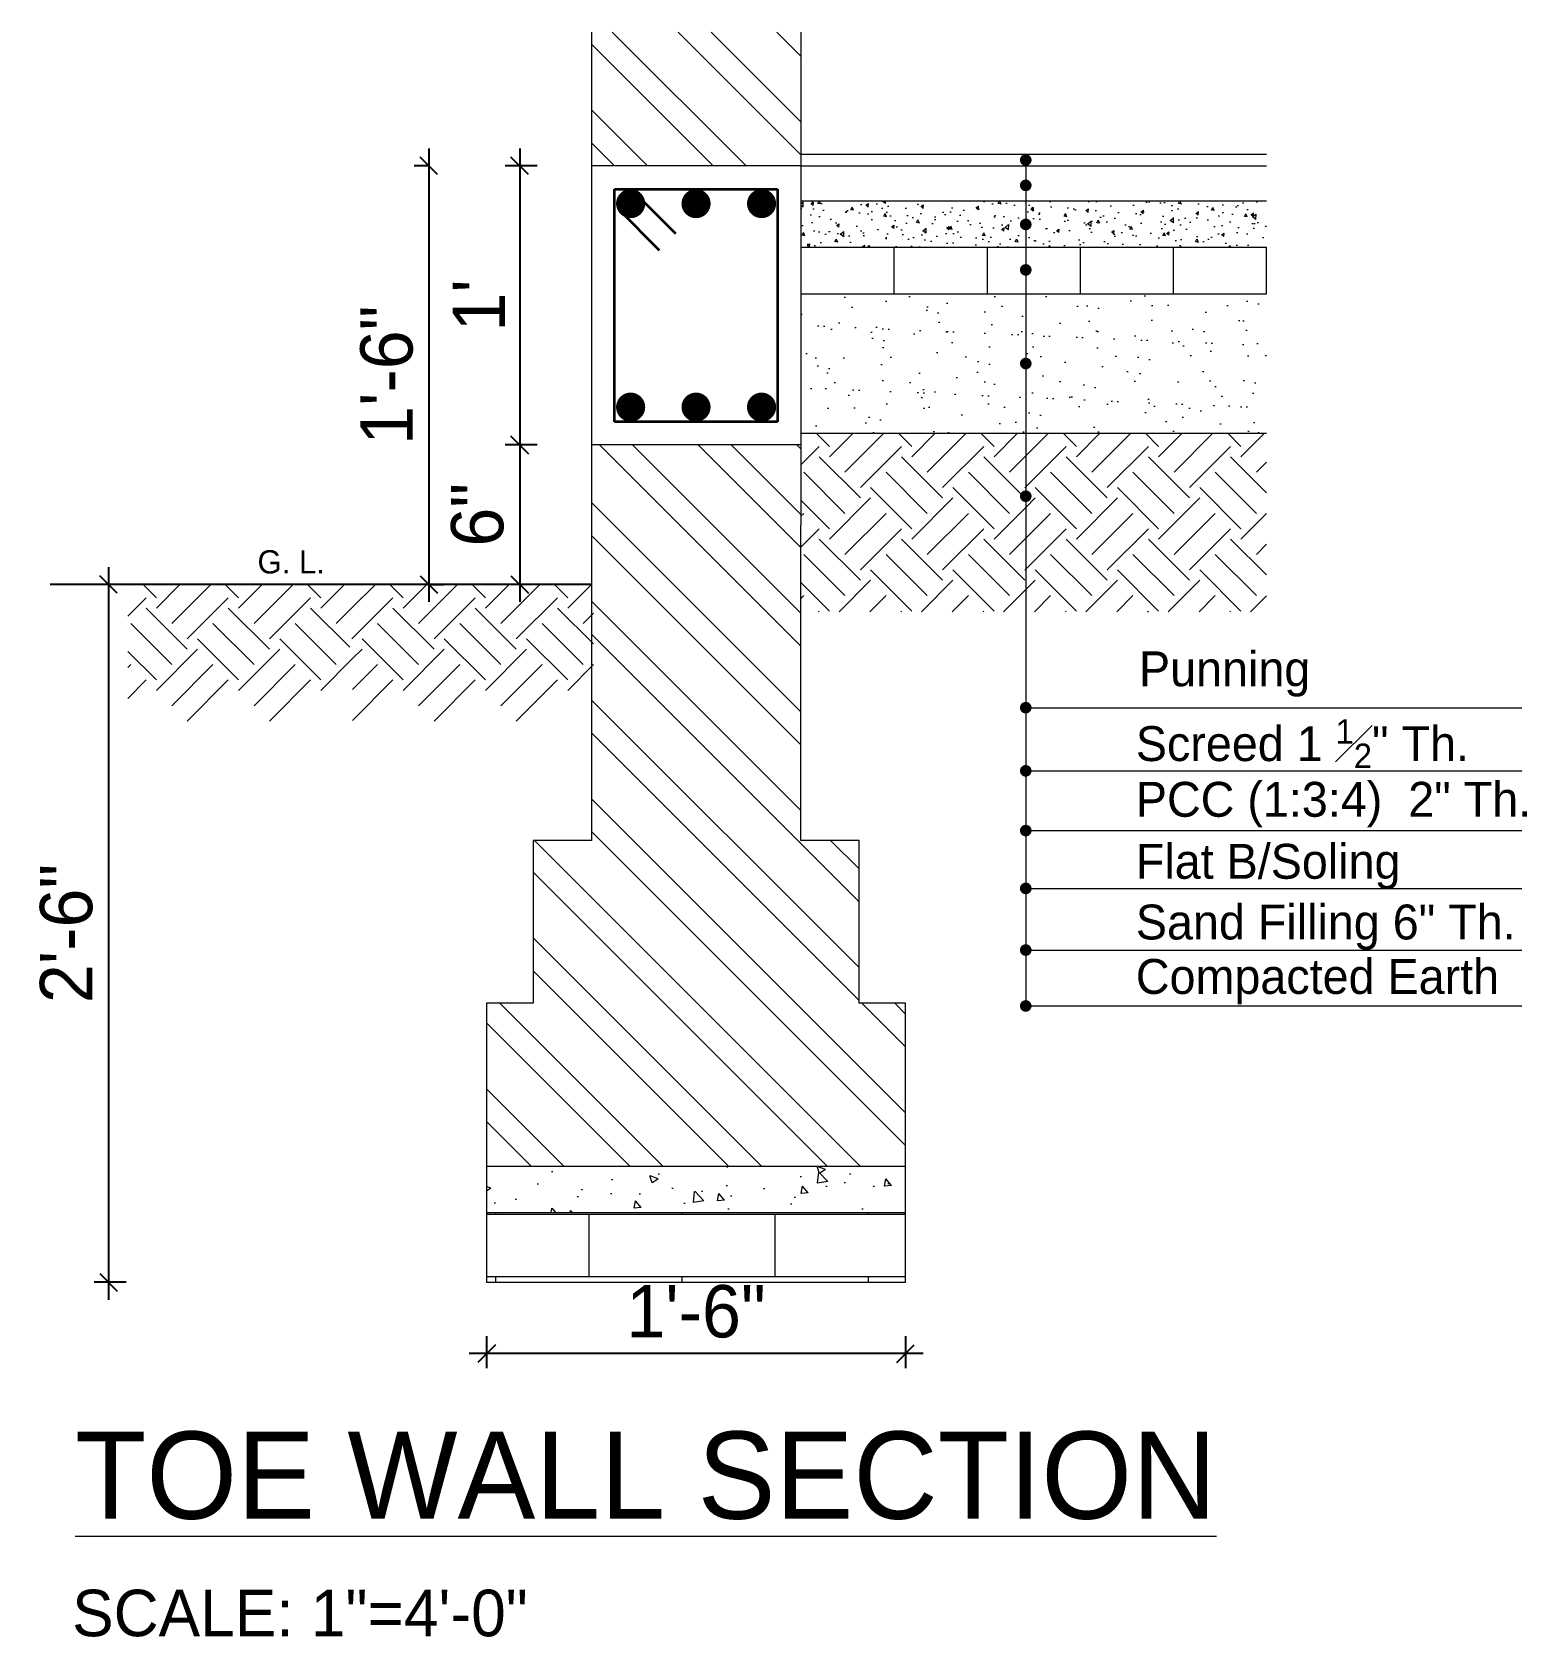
# Model space of a CAD drawing. Header units: inches. Extents: x 28835 to 36795, y -18828 to -9750.
# Drawn here: x 34174.6 to 34303.1, y -10755.7 to -10617.7 of the extents above; entities that cross this region are included whole.
import ezdxf

# ---------------------------------------------------------------- set-up
doc = ezdxf.new("R2010")
doc.units = ezdxf.units.IN
doc.header["$LTSCALE"] = 12
doc.header["$MEASUREMENT"] = 0
for name, color, linetype, lineweight in [('dim', 85, 'Continuous', 9), ('DIMENSION', 6, 'Continuous', 9), ('HATCH', 11, 'Continuous', 9), ('s basic', 62, 'Continuous', 18), ('Struc_Reinforcement', 10, 'Continuous', 35), ('Struc_Surface line', 7, 'Continuous', 20), ('Text', 7, 'Continuous', 5), ('TEXT1', 5, 'Continuous', 9)]:
    doc.layers.add(name, color=color, linetype=linetype, lineweight=lineweight)
doc.styles.add('KBS', font='GOTHIC.TTF')
doc.dimstyles.new('scale4', dxfattribs={"dimscale": 0.5, "dimtxt": 9, "dimasz": 3, "dimexe": 2.5, "dimexo": 3, "dimgap": 2.5, "dimtad": 1, "dimdec": 0, "dimzin": 0, "dimdsep": 46, "dimlunit": 4, "dimtxsty": 'KBS', "dimblk": 'OBLIQUE', "dimcen": 0.09, "dimdle": 3, "dimclrt": 256, "dimadec": 0, "dimazin": 0, "dimtfac": 1, "dimtdec": 0, "dimtix": 1, "dimtmove": 0, "dimatfit": 3, "dimldrblk": 'OBLIQUE', "dimfxl": 3, "dimfxlon": 1, "dimtolj": 1, "dimtzin": 0, "dimarcsym": 0})
pattern_1 = [(135, (37806.9684, -16168.784), (-4e-16, 7.071068), [5, -5]), (135, (37808.294, -16167.458), (-4e-16, 7.071068), [5, -5]), (135, (37809.62, -16166.132), (-4e-16, 7.071068), [5, -5]), (45, (37809.62, -16165.2483), (7.071068, 9e-16), [5, -5]), (45, (37808.294, -16163.9224), (7.071068, 9e-16), [5, -5]), (45, (37806.9684, -16162.5966), (7.071068, 9e-16), [5, -5])]

# ---------------------------------------------------------------- blocks, each defined once
blk = doc.blocks.new('_Oblique')
at = {"color": 0, "linetype": 'ByBlock', "lineweight": -2}
blk.add_line((-0.5, -0.5), (0.5, 0.5), dxfattribs=at)
blk = doc.blocks.new('*D476')
at = {"layer": 'Defpoints', "color": 0, "ltscale": 1.5, "transparency": 16777216}
for p in [(34222.69, -10653.21), (34216.53, -10665.21), (34222.69, -10665.21)]:
    blk.add_point(p, dxfattribs=at)
at = {"layer": 'dim', "color": 0, "lineweight": -2, "ltscale": 1.5, "transparency": 16777216}
for p, q in [((34216.53, -10651.71), (34216.53, -10666.71)), ((34218.03, -10653.21), (34215.28, -10653.21)), ((34218.03, -10665.21), (34215.28, -10665.21))]:
    blk.add_line(p, q, dxfattribs=at)
at = {"layer": 'dim', "color": 0, "lineweight": -2, "ltscale": 1.5, "transparency": 16777216, "xscale": 1.5, "yscale": 1.5, "zscale": 1.5}
for p, rotation in [((34216.53, -10653.21), 90), ((34216.53, -10665.21), 270)]:
    blk.add_blockref('_Oblique', p, dxfattribs=dict(at, rotation=rotation))
at = {"layer": 'dim', "ltscale": 1.5, "transparency": 16777216, "insert": (34212.91, -10659.21), "char_height": 4.5, "attachment_point": 5, "rotation": 90, "style": 'KBS'}
blk.add_mtext('\\A1;6"', dxfattribs=at)
blk = doc.blocks.new('*D477')
at = {"layer": 'Defpoints', "color": 0, "ltscale": 1.5, "transparency": 16777216}
for p in [(34222.69, -10629.21), (34216.53, -10653.21), (34222.69, -10653.21)]:
    blk.add_point(p, dxfattribs=at)
at = {"layer": 'dim', "color": 0, "lineweight": -2, "ltscale": 1.5, "transparency": 16777216}
for p, q in [((34216.53, -10627.71), (34216.53, -10654.71)), ((34218.03, -10629.21), (34215.28, -10629.21)), ((34218.03, -10653.21), (34215.28, -10653.21))]:
    blk.add_line(p, q, dxfattribs=at)
at = {"layer": 'dim', "color": 0, "lineweight": -2, "ltscale": 1.5, "transparency": 16777216, "xscale": 1.5, "yscale": 1.5, "zscale": 1.5}
for p, rotation in [((34216.53, -10629.21), 90), ((34216.53, -10653.21), 270)]:
    blk.add_blockref('_Oblique', p, dxfattribs=dict(at, rotation=rotation))
at = {"layer": 'dim', "ltscale": 1.5, "transparency": 16777216, "insert": (34213.03, -10641.21), "char_height": 4.5, "attachment_point": 5, "rotation": 90, "style": 'KBS'}
blk.add_mtext("\\A1;1'", dxfattribs=at)
blk = doc.blocks.new('*D463')
at = {"layer": 'Defpoints', "color": 0, "ltscale": 1.5, "transparency": 16777216}
for p in [(34222.69, -10665.21), (34181.2, -10725.21), (34213.69, -10725.21)]:
    blk.add_point(p, dxfattribs=at)
at = {"layer": 'dim', "color": 0, "lineweight": -2, "ltscale": 1.5, "transparency": 16777216}
for p, q in [((34181.2, -10663.71), (34181.2, -10726.71)), ((34182.7, -10665.21), (34179.95, -10665.21)), ((34182.7, -10725.21), (34179.95, -10725.21))]:
    blk.add_line(p, q, dxfattribs=at)
at = {"layer": 'dim', "color": 0, "lineweight": -2, "ltscale": 1.5, "transparency": 16777216, "xscale": 1.5, "yscale": 1.5, "zscale": 1.5}
for p, rotation in [((34181.2, -10665.21), 90), ((34181.2, -10725.21), 270)]:
    blk.add_blockref('_Oblique', p, dxfattribs=dict(at, rotation=rotation))
at = {"layer": 'dim', "ltscale": 1.5, "transparency": 16777216, "insert": (34177.58, -10695.21), "char_height": 4.5, "attachment_point": 5, "rotation": 90, "style": 'KBS'}
blk.add_mtext('\\A1;2\'-6"', dxfattribs=at)
blk = doc.blocks.new('*D464')
at = {"layer": 'Defpoints', "color": 0, "ltscale": 1.5, "transparency": 16777216}
for p in [(34208.72, -10629.21), (34207.99, -10665.21), (34208.72, -10665.21)]:
    blk.add_point(p, dxfattribs=at)
at = {"layer": 'dim', "color": 0, "lineweight": -2, "ltscale": 1.5, "transparency": 16777216}
for p, q in [((34208.72, -10627.71), (34208.72, -10666.71)), ((34208.72, -10629.21), (34207.47, -10629.21)), ((34208.72, -10665.21), (34209.97, -10665.21))]:
    blk.add_line(p, q, dxfattribs=at)
at = {"layer": 'dim', "color": 0, "lineweight": -2, "ltscale": 1.5, "transparency": 16777216, "xscale": 1.5, "yscale": 1.5, "zscale": 1.5}
for p, rotation in [((34208.72, -10629.21), 90), ((34208.72, -10665.21), 270)]:
    blk.add_blockref('_Oblique', p, dxfattribs=dict(at, rotation=rotation))
at = {"layer": 'dim', "ltscale": 1.5, "transparency": 16777216, "insert": (34205.11, -10647.21), "char_height": 4.5, "attachment_point": 5, "rotation": 90, "style": 'KBS'}
blk.add_mtext('\\A1;1\'-6"', dxfattribs=at)
blk = doc.blocks.new('*D465')
at = {"layer": 'Defpoints', "color": 0, "ltscale": 1.5, "transparency": 16777216}
for p in [(34213.69, -10725.21), (34249.69, -10725.21), (34213.69, -10731.34)]:
    blk.add_point(p, dxfattribs=at)
at = {"layer": 'dim', "color": 0, "lineweight": -2, "ltscale": 1.5, "transparency": 16777216}
for p, q in [((34213.69, -10729.84), (34213.69, -10732.59)), ((34249.69, -10729.84), (34249.69, -10732.59)), ((34251.19, -10731.34), (34212.19, -10731.34))]:
    blk.add_line(p, q, dxfattribs=at)
at = {"layer": 'dim', "color": 0, "lineweight": -2, "ltscale": 1.5, "transparency": 16777216, "xscale": 1.5, "yscale": 1.5, "zscale": 1.5, "rotation": 180}
blk.add_blockref('_Oblique', (34213.69, -10731.34), dxfattribs=at)
at = {"layer": 'dim', "color": 0, "lineweight": -2, "ltscale": 1.5, "transparency": 16777216, "xscale": 1.5, "yscale": 1.5, "zscale": 1.5}
blk.add_blockref('_Oblique', (34249.69, -10731.34), dxfattribs=at)
at = {"layer": 'dim', "ltscale": 1.5, "transparency": 16777216, "insert": (34231.69, -10727.73), "char_height": 4.5, "attachment_point": 5, "style": 'KBS'}
blk.add_mtext('\\A1;1\'-6"', dxfattribs=at)

msp = doc.modelspace()

# ---------------------------------------------------------------- hatches: boundary and pattern name
at = {"layer": 'HATCH'}
h = msp.add_hatch(dxfattribs=at)
h.set_pattern_fill('ANSI32', color=256, scale=16, style=0)
h.set_pattern_definition([(135, (37806.9684, -16168.784), (4.2426407, 4.2426407), []), (135, (37804.14, -16168.784), (4.2426407, 4.2426407), [])])
h.paths.add_polyline_path([(34222.69, -10617.71), (34240.69, -10617.71), (34240.69, -10629.21), (34222.69, -10629.21)])
at = {"layer": 'HATCH', "ltscale": 5}
h = msp.add_hatch(dxfattribs=at)
h.set_pattern_fill('AR-CONC', color=256, scale=0.4, angle=45, style=0)
h.set_pattern_definition([(85, (37806.9684, -16168.7838), (-2.206208, 1.8512283), [0.3, -3.3]), (140, (37806.9684, -16168.7838), (2.5199687, 1.7350726), [0.24, -2.64]), (34.5486, (37806.7845, -16168.6295), (0.3137579, 3.5863011), [0.2549608, -2.8045684]), (88.8158, (37807.534, -16168.218), (-3.486772, 2.550455), [0.45, -4.95]), (38.3644, (37807.2435, -16168.0056), (0.111596, 5.3988468), [0.3824412, -4.206852]), (143.8158, (37807.534, -16168.218), (0.1116003, 5.3988467), [0.36, -3.96]), (114, (37807.1098, -16168.0767), (-2.8270863, 0.5495299), [0.3, -3.3]), (169, (37807.1098, -16168.0767), (1.3628344, 2.7392337), [0.24, -2.64]), (63.5486, (37806.8742, -16168.031), (-1.4642545, 3.2887625), [0.2549608, -2.8045684]), (97.5, (37806.9684, -16168.7838), (0.90717274, 0.97595927), [0, -2.608, 0, -2.68, 0, -2.65]), (127.5, (37806.9684, -16168.7838), (0.37149177, 1.8596378), [0, -1.528, 0, -2.548, 0, -1.01]), (167.5, (37807.5991, -16169.4145), (-1.57367267, 1.44608305), [0, -1, 0, -3.12, 0, -4.14]), (177.5, (37807.882, -16169.6974), (-1.36635993, 1.93263923), [0, -1.3, 0, -2.072, 0, -2.94])])
h.paths.add_polyline_path([(34260.02, -10634.5, 0.414214), (34260.27, -10634.25, 0.414214), (34260.02, -10634), (34260.02, -10632.21), (34280.71, -10632.21), (34280.71, -10636.21), (34260.02, -10636.21)])
h.paths.add_polyline_path([(34240.69, -10632.21), (34260.02, -10632.21), (34260.02, -10634, 0.414214), (34259.77, -10634.25, 0.414214), (34260.02, -10634.5), (34260.02, -10636.21), (34240.69, -10636.21)])
h = msp.add_hatch(dxfattribs=at)
h.set_pattern_fill('AR-SAND', color=256, scale=2, angle=45, style=0)
h.set_pattern_definition([(97.5, (37806.9684, -16168.7838), (2.8140264, 2.6358542), [0, -3.04, 0, -3.4, 0, -3.25]), (127.5, (37806.9684, -16168.784), (1.488275, 6.4939595), [0, -1.64, 0, -2.74, 0, -1.05]), (167.5, (37808.708, -16170.5233), (-4.3960585, 4.4120648), [0, -1, 0, -3.6, 0, -4.7]), (177.5, (37808.708, -16170.5233), (-3.0100843, 5.4925257), [0, -0.5, 0, -2.36, 0, -2.7])])
h.paths.add_polyline_path([(34260.02, -10640.21), (34280.71, -10640.21), (34280.71, -10652.21), (34260.02, -10652.21), (34260.02, -10646.46, 0.414214), (34260.27, -10646.21, 0.414214), (34260.02, -10645.96)])
h.paths.add_polyline_path([(34240.69, -10640.21), (34260.02, -10640.21), (34260.02, -10645.96, 0.414214), (34259.77, -10646.21, 0.414214), (34260.02, -10646.46), (34260.02, -10652.21), (34240.69, -10652.21)])
at = {"layer": 'HATCH', "ltscale": 6}
h = msp.add_hatch(dxfattribs=at)
h.set_pattern_fill('EARTH', color=256, scale=20, angle=45, style=0)
h.set_pattern_definition(pattern_1)
h.paths.add_polyline_path([(34240.69, -10652.21), (34260.02, -10652.21), (34260.02, -10657.37, 0.414214), (34259.77, -10657.62, 0.414214), (34260.02, -10657.87), (34260.02, -10667.55), (34240.69, -10667.55)])
h = msp.add_hatch(dxfattribs=at)
h.set_pattern_fill('EARTH', color=256, scale=20, angle=45, style=0)
h.set_pattern_definition(pattern_1)
h.paths.add_polyline_path([(34260.02, -10657.87, 0.414214), (34260.27, -10657.62, 0.414214), (34260.02, -10657.37), (34260.02, -10652.21), (34280.71, -10652.21), (34280.71, -10667.55), (34260.02, -10667.55)])
at = {"layer": 'HATCH', "ltscale": 5}
h = msp.add_hatch(dxfattribs=at)
h.set_pattern_fill('ANSI32', color=256, scale=16, style=0)
h.set_pattern_definition([(135, (252310.691, 40084.506), (4.24264069, 4.24264069), []), (135, (252307.8625, 40084.506), (4.24264069, 4.24264069), [])])
h.paths.add_polyline_path([(34222.69, -10653.21), (34240.69, -10653.21), (34240.69, -10660.12), (34240.69, -10687.21), (34245.69, -10687.21), (34245.69, -10701.21), (34249.69, -10701.21), (34249.69, -10715.21), (34213.69, -10715.21), (34213.69, -10701.21), (34217.69, -10701.21), (34217.69, -10687.21), (34222.69, -10687.21)])
at = {"layer": 'HATCH', "ltscale": 6}
h = msp.add_hatch(dxfattribs=at)
h.set_pattern_fill('AR-CONC', color=256, style=0)
h.set_pattern_definition([(130, (34262.4867, -19019.0697), (-7.172602, -0.6275213), [0.75, -8.25]), (185, (34262.487, -19019.07), (1.3875133, 7.5219213), [0.6, -6.6]), (79.5486, (34261.889, -19019.122), (-5.785094, 6.8943954), [0.637402, -7.011421]), (133.8158, (34262.487, -19017.07), (-10.6724105, -1.65519), [1.125, -12.375]), (83.3644, (34261.597, -19017.208), (-9.346627, 9.741179), [0.956103, -10.51713]), (188.8158, (34262.487, -19017.07), (-9.34662, 9.741186), [0.9, -9.9]), (159, (34261.4867, -19017.5697), (-5.9690705, -4.026189), [0.75, -8.25]), (214, (34261.487, -19017.57), (-2.433153, 7.2515005), [0.6, -6.6]), (108.5486, (34260.989, -19017.905), (-8.402226, 3.225305), [0.637402, -7.011421]), (142.5, (34262.4867, -19019.0697), (-0.12159855, 3.3289385), [0, -6.52, 0, -6.7, 0, -6.625]), (172.5, (34262.4867, -19019.0697), (-2.6306954, 3.9441171), [0, -3.82, 0, -6.37, 0, -2.525]), (212.5, (34264.7167, -19019.0697), (-5.3382244, -0.2255487), [0, -2.5, 0, -7.8, 0, -10.35]), (222.5, (34265.7167, -19019.0697), (-5.8318617, 1.0010498), [0, -3.25, 0, -5.18, 0, -7.35])])
h.paths.add_polyline_path([(34213.69, -10715.21), (34249.69, -10715.21), (34249.69, -10719.21), (34213.69, -10719.21)])
h = msp.add_hatch(dxfattribs=at)
h.set_pattern_fill('AR-BRSTD', color=256, scale=2, style=0)
h.set_pattern_definition([(180, (34262.4867, -19019.0697), (0, 5.334), []), (90, (34262.487, -19019.07), (8, 5.334), [5.334, -5.334])])
h.paths.add_polyline_path([(34249.69, -10725.21), (34213.69, -10725.21), (34213.69, -10719.21), (34249.69, -10719.21)])

# ---------------------------------------------------------------- linework, layer by layer
msp.add_line((34222.69, -10665.21), (34176.19, -10665.21))
at = {"layer": 'DIMENSION'}
for p, q in [((34260.02, -10628.21), (34260.02, -10701.7)), ((34260.02, -10675.8), (34302.64, -10675.8)), ((34260.02, -10681.23), (34302.64, -10681.23)), ((34260.02, -10686.37), (34302.64, -10686.37)), ((34260.02, -10691.34), (34302.64, -10691.34)), ((34260.02, -10696.64), (34302.64, -10696.64)), ((34260.02, -10701.45), (34302.64, -10701.45))]:
    msp.add_line(p, q, dxfattribs=at)
at = {"layer": 'DIMENSION', "ltscale": 6, "const_width": 0.5}
for points in [[(34260.27, -10628.71, -1), (34259.77, -10628.71, -1)], [(34260.27, -10630.89, -1), (34259.77, -10630.89, -1)], [(34260.27, -10634.25, -1), (34259.77, -10634.25, -1)], [(34260.27, -10638.16, -1), (34259.77, -10638.16, -1)], [(34260.27, -10646.21, -1), (34259.77, -10646.21, -1)], [(34260.27, -10657.62, -1), (34259.77, -10657.62, -1)], [(34260.27, -10675.8, -1), (34259.77, -10675.8, -1)], [(34260.27, -10681.23, -1), (34259.77, -10681.23, -1)], [(34260.27, -10686.37, -1), (34259.77, -10686.37, -1)], [(34260.27, -10691.34, -1), (34259.77, -10691.34, -1)], [(34260.27, -10696.64, -1), (34259.77, -10696.64, -1)], [(34260.27, -10701.45, -1), (34259.77, -10701.45, -1)]]:
    msp.add_lwpolyline(points, format="xyb", close=True, dxfattribs=at)
at = {"layer": 'HATCH', "ltscale": 5}
for p, q in [((34248.69, -10636.21), (34248.69, -10640.21)), ((34256.69, -10636.21), (34256.69, -10640.21)), ((34264.69, -10636.21), (34264.69, -10640.21)), ((34272.69, -10636.21), (34272.69, -10640.21)), ((34280.69, -10636.21), (34280.69, -10640.21))]:
    msp.add_line(p, q, dxfattribs=at)
at = {"layer": 'HATCH', "ltscale": 6}
for p, q in [((34182.85, -10665.28), (34182.91, -10665.21)), ((34185.31, -10666.35), (34184.16, -10665.21)), ((34185.31, -10667.23), (34187.33, -10665.21)), ((34186.63, -10668.56), (34189.99, -10665.21)), ((34192.38, -10666.35), (34191.23, -10665.21)), ((34192.38, -10667.23), (34194.41, -10665.21)), ((34193.7, -10668.56), (34197.06, -10665.21)), ((34199.45, -10666.35), (34198.3, -10665.21)), ((34199.45, -10667.23), (34201.48, -10665.21)), ((34202.17, -10667.16), (34204.13, -10665.21)), ((34206.52, -10666.35), (34205.37, -10665.21)), ((34206.52, -10667.23), (34208.55, -10665.21)), ((34207.84, -10668.56), (34211.2, -10665.21)), ((34213.59, -10666.35), (34212.45, -10665.21)), ((34213.59, -10667.23), (34215.62, -10665.21)), ((34214.92, -10668.56), (34218.27, -10665.21)), ((34220.66, -10666.35), (34219.52, -10665.21)), ((34220.66, -10667.23), (34222.69, -10665.21)), ((34182.85, -10667.93), (34184.42, -10666.35)), ((34187.96, -10670.77), (34184.42, -10667.23)), ((34187.96, -10669.89), (34191.49, -10666.35)), ((34195.03, -10670.77), (34191.49, -10667.23)), ((34195.03, -10669.89), (34198.56, -10666.35)), ((34201.92, -10670.59), (34198.56, -10667.23)), ((34200.77, -10668.56), (34202.17, -10667.16)), ((34202.17, -10669.82), (34205.64, -10666.35)), ((34209.17, -10670.77), (34205.64, -10667.23)), ((34209.17, -10669.89), (34212.71, -10666.35)), ((34216.24, -10670.77), (34212.71, -10667.23)), ((34216.24, -10669.89), (34219.78, -10666.35)), ((34222.86, -10670.32), (34219.78, -10667.23)), ((34186.63, -10672.1), (34183.1, -10668.56)), ((34193.7, -10672.1), (34190.17, -10668.56)), ((34200.77, -10672.1), (34197.24, -10668.56)), ((34207.84, -10672.1), (34204.31, -10668.56)), ((34214.92, -10672.1), (34211.38, -10668.56)), ((34221.99, -10672.1), (34218.45, -10668.56)), ((34221.99, -10668.56), (34222.86, -10667.68)), ((34192.38, -10673.42), (34188.84, -10669.89)), ((34199.45, -10673.42), (34195.91, -10669.89)), ((34202.1, -10669.89), (34202.17, -10669.82)), ((34206.52, -10673.42), (34202.98, -10669.89)), ((34213.59, -10673.42), (34210.05, -10669.89)), ((34220.66, -10673.42), (34217.13, -10669.89)), ((34185.31, -10673.42), (34182.85, -10670.96)), ((34185.31, -10674.31), (34188.84, -10670.77)), ((34192.38, -10674.31), (34195.91, -10670.77)), ((34199.45, -10674.31), (34202.17, -10671.58)), ((34202.17, -10671.58), (34202.98, -10670.77)), ((34206.52, -10674.31), (34210.05, -10670.77)), ((34213.59, -10674.31), (34217.13, -10670.77)), ((34182.85, -10672.35), (34183.1, -10672.1)), ((34186.63, -10675.63), (34190.17, -10672.1)), ((34193.7, -10675.63), (34197.24, -10672.1)), ((34202.17, -10674.23), (34204.31, -10672.1)), ((34207.84, -10675.63), (34211.38, -10672.1)), ((34214.92, -10675.63), (34218.45, -10672.1)), ((34220.66, -10674.31), (34222.86, -10672.1)), ((34182.85, -10675), (34184.42, -10673.42)), ((34187.96, -10676.96), (34191.49, -10673.42)), ((34195.03, -10676.96), (34198.56, -10673.42)), ((34202.17, -10676.89), (34205.64, -10673.42)), ((34209.17, -10676.96), (34212.71, -10673.42)), ((34216.24, -10676.96), (34219.78, -10673.42))]:
    msp.add_line(p, q, dxfattribs=at)
at = {"layer": 's basic'}
for p, q in [((34222.69, -10617.71), (34222.69, -10687.21)), ((34240.69, -10617.71), (34240.69, -10660.12)), ((34240.69, -10628.21), (34280.71, -10628.21)), ((34240.69, -10629.21), (34222.69, -10629.21)), ((34240.69, -10629.21), (34280.71, -10629.21)), ((34240.69, -10632.21), (34280.71, -10632.21)), ((34240.69, -10636.21), (34280.71, -10636.21)), ((34240.69, -10640.21), (34280.71, -10640.21)), ((34240.69, -10652.21), (34280.71, -10652.21)), ((34240.69, -10653.21), (34222.69, -10653.21)), ((34240.69, -10687.21), (34240.69, -10660.12)), ((34217.69, -10687.21), (34217.69, -10701.21)), ((34222.69, -10687.21), (34217.69, -10687.21)), ((34245.69, -10687.21), (34240.69, -10687.21)), ((34245.69, -10701.21), (34245.69, -10687.21)), ((34213.69, -10701.21), (34213.69, -10725.21)), ((34217.69, -10701.21), (34213.69, -10701.21)), ((34249.69, -10701.21), (34245.69, -10701.21)), ((34249.69, -10725.21), (34249.69, -10701.21)), ((34213.69, -10715.21), (34249.69, -10715.21)), ((34213.69, -10719.21), (34249.69, -10719.21)), ((34213.69, -10725.21), (34249.69, -10725.21))]:
    msp.add_line(p, q, dxfattribs=at)
at = {"layer": 'Struc_Reinforcement'}
for p, q in [((34224.69, -10651.21), (34224.69, -10631.21)), ((34224.69, -10631.21), (34238.69, -10631.21)), ((34226.4, -10631.5), (34229.93, -10635.03)), ((34238.69, -10631.21), (34238.69, -10651.21)), ((34224.98, -10632.91), (34228.52, -10636.45)), ((34238.69, -10651.21), (34224.69, -10651.21))]:
    msp.add_line(p, q, dxfattribs=at)
at = {"layer": 'Struc_Surface line', "const_width": 1.25}
for points in [[(34225.44, -10632.46, 1), (34226.69, -10632.46, 1)], [(34232.31, -10632.46, -1), (34231.06, -10632.46, -1)], [(34237.94, -10632.46, -1), (34236.69, -10632.46, -1)], [(34225.44, -10649.96, -1), (34226.69, -10649.96, -1)], [(34232.31, -10649.96, 1), (34231.06, -10649.96, 1)], [(34237.94, -10649.96, 1), (34236.69, -10649.96, 1)]]:
    msp.add_lwpolyline(points, format="xyb", close=True, dxfattribs=at)

# ---------------------------------------------------------------- texts
at = {"layer": 'DIMENSION'}
msp.add_text('G. L.', height=2, dxfattribs=at).set_placement((34194, -10664.26))
at = {"layer": 'Text', "ltscale": 0.6, "insert": (34178.32, -10738.04), "char_height": 7.5, "width": 276.9618, "attachment_point": 1, "style": 'KBS'}
msp.add_mtext('{\\LTOE WALL SECTION}', dxfattribs=at)
at = {"layer": 'Text', "ltscale": 0.3, "insert": (34178.07, -10751.64), "char_height": 4, "width": 65.0756, "attachment_point": 1, "style": 'KBS'}
msp.add_mtext('SCALE: 1"=4\'-0"', dxfattribs=at)
at = {"layer": 'TEXT1', "char_height": 3, "attachment_point": 1, "style": 'KBS'}
for s, insert in [('Punning', (34269.75, -10670.96)), ('\\A1;Screed 1 {\\H0.7x;\\S1#2;}" Th.', (34269.48, -10676.79)), ('PCC (1:3:4)  2" Th.', (34269.48, -10682.18)), ('Flat B/Soling', (34269.48, -10687.51)), ('Sand Filling 6" Th.', (34269.48, -10692.73)), ('Compacted Earth', (34269.48, -10697.41))]:
    msp.add_mtext(s, dxfattribs=dict(at, insert=insert))

# ---------------------------------------------------------------- dimensions: what is measured, and where the dimension line sits
at = {"layer": 'dim', "ltscale": 1.5}
for base, p1, p2, picture, middle in [((34208.72, -10665.21), (34208.72, -10629.21), (34207.99, -10665.21), '*D464', (34205.11, -10647.21)), ((34216.53, -10653.21), (34222.69, -10629.21), (34222.69, -10653.21), '*D477', (34213.03, -10641.21)), ((34216.53, -10665.21), (34222.69, -10653.21), (34222.69, -10665.21), '*D476', (34212.91, -10659.21)), ((34181.2, -10725.21), (34222.69, -10665.21), (34213.69, -10725.21), '*D463', (34177.58, -10695.21))]:
    dim = msp.add_linear_dim(base=base, p1=p1, p2=p2, angle=90, dimstyle='scale4', override={"dimlfac": 0.5}, dxfattribs=at)
    dim.commit()
    dim.dimension.update_dxf_attribs({"geometry": picture, "text_midpoint": middle})
dim = msp.add_aligned_dim(p1=(34249.69, -10725.21), p2=(34213.69, -10725.21), distance=6.13, dimstyle='scale4', override={"dimlfac": 0.5}, dxfattribs=at)
dim.commit()
dim.dimension.update_dxf_attribs({"geometry": '*D465', "text_midpoint": (34231.69, -10727.73)})

doc.saveas('drawing.dxf')
